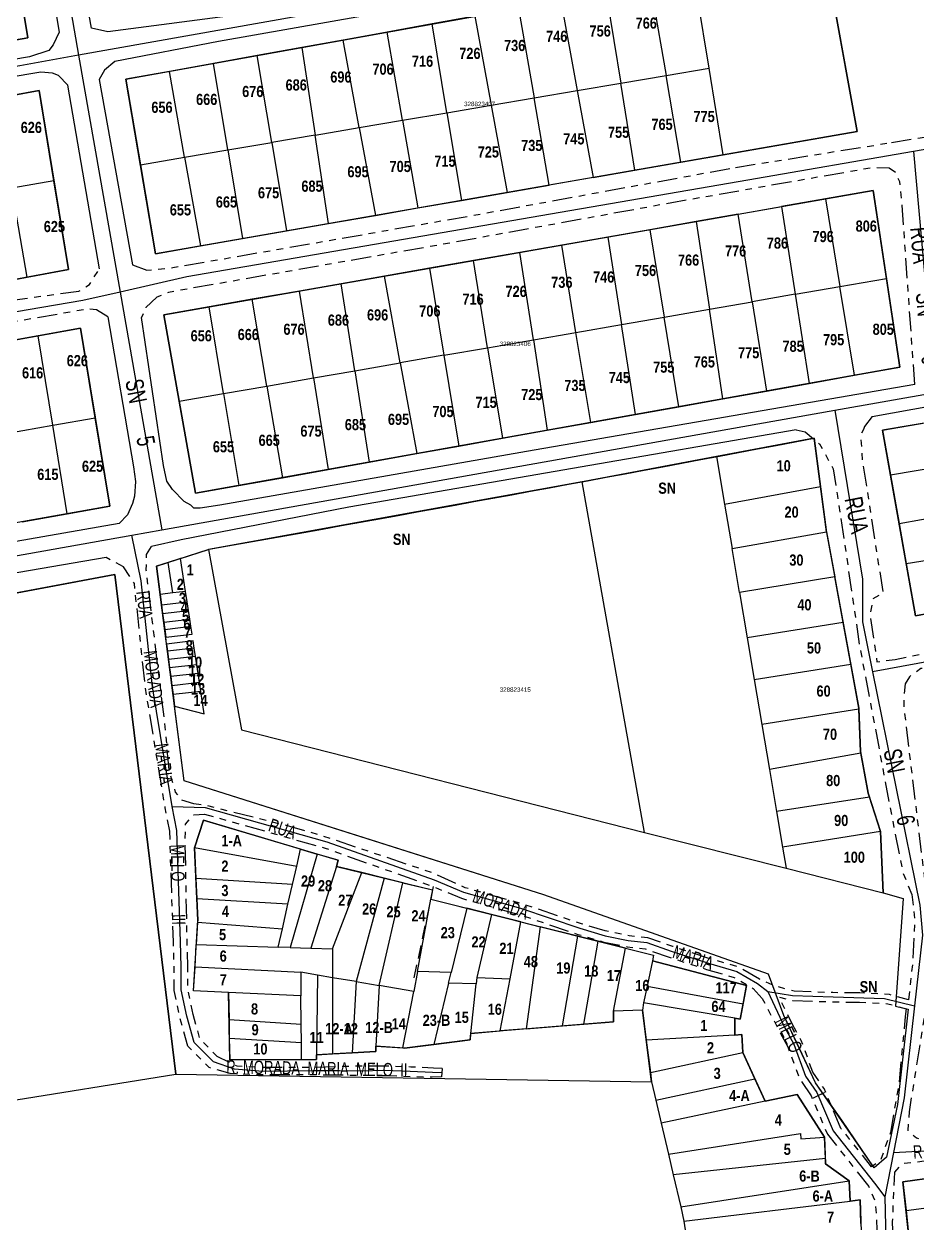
# Model space of a CAD drawing. Extents: x 205316 to 208372, y 4848714 to 4853250.
# Drawn here: x 206310.3 to 206511.1, y 4851599.2 to 4851868.8 of the extents above; entities that cross this region are included whole.
import ezdxf
from ezdxf.enums import TextEntityAlignment as Align

# ---------------------------------------------------------------- set-up
doc = ezdxf.new("R2010")
doc.units = 0
doc.header["$LTSCALE"] = 1.5
doc.header["$MEASUREMENT"] = 0
doc.linetypes.add('TRACO_15', pattern=[3, 2, -1])
doc.linetypes.add('TRACO_25', pattern=[8, 3, -1, 1, -1, 1, -1])
for name, color, linetype in [('CD-MALHA-LOTES', 40, 'CONTINUOUS'), ('CD_TXT_QUADRA', 7, 'CONTINUOUS'), ('RU-QUADRAS', 6, 'CONTINUOUS'), ('SV-CAMINHO-TRILHA', 20, 'CONTINUOUS'), ('SV-EIXO-RUA-N-PAV', 6, 'CONTINUOUS'), ('SV-EIXO-RUA-PAV', 20, 'CONTINUOUS'), ('SV-RUA-NAO-PAV-S-GUIA-C-GUIA', 7, 'CONTINUOUS'), ('SV-RUA-PAVIM-S-GUIA-C-GUIA', 7, 'CONTINUOUS'), ('SV-TXT-RUA-N-PAV-S-GUIA-C-GUIA', 7, 'CONTINUOUS'), ('SV-TXT-RUA-PAV-S-GUIA-C-GUIA', 7, 'CONTINUOUS'), ('Th_NmrPort', 7, 'CONTINUOUS')]:
    doc.layers.add(name, color=color, linetype=linetype)
doc.styles.add('ARIAL', font='arial.ttf')
doc.styles.add('ROMANS', font='arial.ttf', dxfattribs={"height": 0.2})
doc.styles.get("Standard").update_dxf_attribs({"font": 'swisscbo.ttf'})

msp = doc.modelspace()

# ---------------------------------------------------------------- linework, layer by layer
at = {"layer": 'CD-MALHA-LOTES', "linetype": 'Continuous'}
for p, q in [((206311.23, 4851865.66), (206307.8, 4851886.3)), ((206497.68, 4851844.59), (206490.37, 4851884.64)), ((206464.39, 4851858.8), (206461.05, 4851879.36)), ((206441.22, 4851875.79), (206444.53, 4851855.43)), ((206451.2, 4851877.59), (206454.7, 4851857.16)), ((206431.04, 4851873.95), (206434.73, 4851853.77)), ((206411.73, 4851870.48), (206402.13, 4851868.75)), ((206411.73, 4851870.48), (206415.39, 4851850.48)), ((206421.49, 4851872.23), (206425.01, 4851852.12)), ((206402.13, 4851868.75), (206392.02, 4851866.93)), ((206405.43, 4851848.79), (206402.13, 4851868.75)), ((206301.25, 4851863.92), (206311.23, 4851865.66)), ((206382.08, 4851865.14), (206372.82, 4851863.47)), ((206392.02, 4851866.93), (206382.08, 4851865.14)), ((206385.73, 4851845.45), (206382.08, 4851865.14)), ((206395.47, 4851847.1), (206392.02, 4851866.93)), ((206362.78, 4851861.66), (206352.97, 4851859.89)), ((206372.82, 4851863.47), (206362.78, 4851861.66)), ((206366.04, 4851842.1), (206362.78, 4851861.66)), ((206372.82, 4851863.47), (206375.79, 4851843.76)), ((206352.97, 4851859.89), (206343.02, 4851858.1)), ((206356.16, 4851840.43), (206352.97, 4851859.89)), ((206343.02, 4851858.1), (206333.24, 4851856.34)), ((206333.24, 4851856.34), (206336.5, 4851837.09)), ((206346.45, 4851838.78), (206343.02, 4851858.1)), ((206444.53, 4851855.43), (206454.7, 4851857.16)), ((206454.7, 4851857.16), (206464.39, 4851858.8)), ((206458.04, 4851837.69), (206454.7, 4851857.16)), ((206467.54, 4851839.34), (206464.39, 4851858.8)), ((206313.73, 4851853.77), (206304.06, 4851852)), ((206317.04, 4851833.5), (206313.73, 4851853.77)), ((206425.01, 4851852.12), (206434.73, 4851853.77)), ((206434.73, 4851853.77), (206444.53, 4851855.43)), ((206434.73, 4851853.77), (206438.3, 4851834.25)), ((206447.71, 4851835.89), (206444.53, 4851855.43)), ((206415.39, 4851850.48), (206425.01, 4851852.12)), ((206428.44, 4851832.53), (206425.01, 4851852.12)), ((206395.47, 4851847.1), (206405.43, 4851848.79)), ((206405.43, 4851848.79), (206415.39, 4851850.48)), ((206405.43, 4851848.79), (206408.68, 4851829.09)), ((206415.39, 4851850.48), (206418.99, 4851830.89)), ((206385.73, 4851845.45), (206395.47, 4851847.1)), ((206395.47, 4851847.1), (206398.91, 4851827.39)), ((206375.79, 4851843.76), (206366.04, 4851842.1)), ((206375.79, 4851843.76), (206385.73, 4851845.45)), ((206378.78, 4851823.88), (206375.79, 4851843.76)), ((206385.73, 4851845.45), (206389.39, 4851825.73)), ((206467.54, 4851839.34), (206497.68, 4851844.59)), ((206346.45, 4851838.78), (206356.16, 4851840.43)), ((206356.16, 4851840.43), (206366.04, 4851842.1)), ((206356.16, 4851840.43), (206359.43, 4851820.51)), ((206366.04, 4851842.1), (206369.35, 4851822.24)), ((206336.5, 4851837.09), (206346.45, 4851838.78)), ((206346.45, 4851838.78), (206349.99, 4851818.87)), ((206447.71, 4851835.89), (206458.04, 4851837.69)), ((206458.04, 4851837.69), (206467.54, 4851839.34)), ((206336.5, 4851837.09), (206339.88, 4851817.11)), ((206438.3, 4851834.25), (206447.71, 4851835.89)), ((206317.04, 4851833.5), (206307.57, 4851831.81)), ((206320.31, 4851813.53), (206317.04, 4851833.5)), ((206418.99, 4851830.89), (206428.44, 4851832.53)), ((206438.3, 4851834.25), (206428.44, 4851832.53)), ((206311.05, 4851811.81), (206307.57, 4851831.81)), ((206408.68, 4851829.09), (206418.99, 4851830.89)), ((206490.52, 4851829.41), (206480.68, 4851827.69)), ((206501.29, 4851831.3), (206490.52, 4851829.41)), ((206490.52, 4851829.41), (206493.77, 4851809.73)), ((206504.26, 4851811.55), (206501.29, 4851831.3)), ((206389.39, 4851825.73), (206398.91, 4851827.39)), ((206398.91, 4851827.39), (206408.68, 4851829.09)), ((206470.88, 4851825.98), (206480.68, 4851827.69)), ((206480.68, 4851827.69), (206483.76, 4851807.99)), ((206378.78, 4851823.88), (206389.39, 4851825.73)), ((206461.5, 4851824.33), (206451.02, 4851822.5)), ((206470.88, 4851825.98), (206461.5, 4851824.33)), ((206461.5, 4851824.33), (206464.46, 4851804.64)), ((206474.05, 4851806.31), (206470.88, 4851825.98)), ((206359.43, 4851820.51), (206369.35, 4851822.24)), ((206369.35, 4851822.24), (206378.78, 4851823.88)), ((206451.02, 4851822.5), (206441.61, 4851820.85)), ((206451.02, 4851822.5), (206454.25, 4851802.87)), ((206339.88, 4851817.11), (206349.99, 4851818.87)), ((206349.99, 4851818.87), (206359.43, 4851820.51)), ((206431.23, 4851819.03), (206421.85, 4851817.39)), ((206441.61, 4851820.85), (206431.23, 4851819.03)), ((206434.45, 4851799.43), (206431.23, 4851819.03)), ((206441.61, 4851820.85), (206444.67, 4851801.2)), ((206421.85, 4851817.39), (206411.37, 4851815.56)), ((206424.86, 4851797.76), (206421.85, 4851817.39)), ((206311.05, 4851811.81), (206320.31, 4851813.53)), ((206401.52, 4851813.83), (206391.36, 4851812.05)), ((206411.37, 4851815.56), (206401.52, 4851813.83)), ((206401.52, 4851813.83), (206404.74, 4851794.27)), ((206414.57, 4851795.98), (206411.37, 4851815.56)), ((206301.25, 4851809.98), (206311.05, 4851811.81)), ((206391.36, 4851812.05), (206381.64, 4851810.35)), ((206394.94, 4851792.57), (206391.36, 4851812.05)), ((206493.77, 4851809.73), (206504.26, 4851811.55)), ((206507.26, 4851791.61), (206504.26, 4851811.55)), ((206372.29, 4851808.71), (206361.67, 4851806.86)), ((206381.64, 4851810.35), (206372.29, 4851808.71)), ((206375.41, 4851789.17), (206372.29, 4851808.71)), ((206384.72, 4851790.79), (206381.64, 4851810.35)), ((206483.76, 4851807.99), (206474.05, 4851806.31)), ((206483.76, 4851807.99), (206493.77, 4851809.73)), ((206483.76, 4851807.99), (206486.89, 4851787.96)), ((206497.07, 4851789.79), (206493.77, 4851809.73)), ((206351.95, 4851805.15), (206341.76, 4851803.37)), ((206361.67, 4851806.86), (206351.95, 4851805.15)), ((206355.2, 4851785.66), (206351.95, 4851805.15)), ((206364.97, 4851787.36), (206361.67, 4851806.86)), ((206464.46, 4851804.64), (206474.05, 4851806.31)), ((206474.05, 4851806.31), (206477.29, 4851786.24)), ((206341.76, 4851803.37), (206345.22, 4851783.93)), ((206444.67, 4851801.2), (206454.25, 4851802.87)), ((206454.25, 4851802.87), (206464.46, 4851804.64)), ((206457.56, 4851782.71), (206454.25, 4851802.87)), ((206467.49, 4851784.49), (206464.46, 4851804.64)), ((206323.02, 4851800.36), (206313.51, 4851798.65)), ((206326.33, 4851780.23), (206323.02, 4851800.36)), ((206434.45, 4851799.43), (206444.67, 4851801.2)), ((206447.83, 4851780.97), (206444.67, 4851801.2)), ((206313.51, 4851798.65), (206303.47, 4851796.85)), ((206316.79, 4851778.54), (206313.51, 4851798.65)), ((206414.57, 4851795.98), (206424.86, 4851797.76)), ((206424.86, 4851797.76), (206434.45, 4851799.43)), ((206424.86, 4851797.76), (206427.98, 4851777.41)), ((206437.79, 4851779.17), (206434.45, 4851799.43)), ((206404.74, 4851794.27), (206394.94, 4851792.57)), ((206404.74, 4851794.27), (206414.57, 4851795.98)), ((206404.74, 4851794.27), (206408.1, 4851773.85)), ((206414.57, 4851795.98), (206417.91, 4851775.61)), ((206384.72, 4851790.79), (206394.94, 4851792.57)), ((206394.94, 4851792.57), (206398.69, 4851772.17)), ((206497.07, 4851789.79), (206507.26, 4851791.61)), ((206364.97, 4851787.36), (206375.41, 4851789.17)), ((206375.41, 4851789.17), (206384.72, 4851790.79)), ((206375.41, 4851789.17), (206378.69, 4851768.59)), ((206384.72, 4851790.79), (206387.96, 4851770.25)), ((206486.89, 4851787.96), (206497.07, 4851789.79)), ((206355.2, 4851785.66), (206364.97, 4851787.36)), ((206364.97, 4851787.36), (206368.46, 4851766.75)), ((206467.49, 4851784.49), (206477.29, 4851786.24)), ((206477.29, 4851786.24), (206486.89, 4851787.96)), ((206345.22, 4851783.93), (206355.2, 4851785.66)), ((206345.22, 4851783.93), (206348.9, 4851763.25)), ((206355.2, 4851785.66), (206358.65, 4851765)), ((206457.56, 4851782.71), (206467.49, 4851784.49)), ((206437.79, 4851779.17), (206447.83, 4851780.97)), ((206447.83, 4851780.97), (206457.56, 4851782.71)), ((206529.68, 4851781.96), (206503.38, 4851777.41)), ((206306.73, 4851776.75), (206316.79, 4851778.54)), ((206316.79, 4851778.54), (206326.33, 4851780.23)), ((206320.04, 4851758.65), (206316.79, 4851778.54)), ((206329.6, 4851760.35), (206326.33, 4851780.23)), ((206427.98, 4851777.41), (206437.79, 4851779.17)), ((206408.1, 4851773.85), (206417.91, 4851775.61)), ((206417.91, 4851775.61), (206427.98, 4851777.41)), ((206487.99, 4851775.64), (206466.04, 4851771.52)), ((206489.43, 4851764.79), (206487.99, 4851775.64)), ((206503.38, 4851777.41), (206505.15, 4851767.39)), ((206398.69, 4851772.17), (206408.1, 4851773.85)), ((206378.69, 4851768.59), (206387.96, 4851770.25)), ((206387.96, 4851770.25), (206398.69, 4851772.17)), ((206466.04, 4851771.52), (206436.28, 4851765.93)), ((206466.04, 4851771.52), (206467.86, 4851760.77)), ((206505.15, 4851767.39), (206531.44, 4851771.79)), ((206368.46, 4851766.75), (206378.69, 4851768.59)), ((206505.15, 4851767.39), (206507.09, 4851756.46)), ((206348.9, 4851763.25), (206358.65, 4851765)), ((206435.83, 4851765.85), (206351.83, 4851750.64)), ((206358.65, 4851765), (206368.46, 4851766.75)), ((206436.28, 4851765.93), (206435.83, 4851765.85)), ((206449.84, 4851687.03), (206435.83, 4851765.85)), ((206467.86, 4851760.77), (206489.43, 4851764.79)), ((206490.78, 4851754.57), (206489.43, 4851764.79)), ((206320.04, 4851758.65), (206329.6, 4851760.35)), ((206467.86, 4851760.77), (206469.54, 4851750.85)), ((206507.09, 4851756.46), (206533.3, 4851761.1)), ((206309.96, 4851756.86), (206320.04, 4851758.65)), ((206469.54, 4851750.85), (206490.78, 4851754.57)), ((206490.78, 4851754.57), (206492.63, 4851744.46)), ((206507.09, 4851756.46), (206508.69, 4851747.44)), ((206508.69, 4851747.44), (206534.95, 4851751.64)), ((206345.54, 4851748.6), (206342.74, 4851747.69)), ((206345.54, 4851748.6), (206351.83, 4851750.64)), ((206346.67, 4851741.18), (206345.54, 4851748.6)), ((206351.83, 4851750.64), (206359.22, 4851710.05)), ((206471.22, 4851740.93), (206469.54, 4851750.85)), ((206342.74, 4851747.69), (206340.14, 4851746.85)), ((206340.14, 4851746.85), (206340.96, 4851740.5)), ((206343.78, 4851740.84), (206342.74, 4851747.69)), ((206508.69, 4851747.44), (206510.76, 4851735.73)), ((206330.74, 4851745), (206298.79, 4851738.99)), ((206344.47, 4851632.64), (206330.74, 4851745)), ((206492.63, 4851744.46), (206471.22, 4851740.93)), ((206494.51, 4851734.24), (206492.63, 4851744.46)), ((206343.78, 4851740.84), (206340.96, 4851740.5)), ((206340.96, 4851740.5), (206341.26, 4851738.17)), ((206346.67, 4851741.18), (206343.78, 4851740.84)), ((206347.03, 4851738.83), (206346.67, 4851741.18)), ((206471.22, 4851740.93), (206472.94, 4851730.74)), ((206510.76, 4851735.73), (206536.88, 4851740.49)), ((206341.26, 4851738.17), (206347.03, 4851738.83)), ((206341.26, 4851738.17), (206341.51, 4851736.25)), ((206347.32, 4851736.93), (206347.03, 4851738.83)), ((206341.51, 4851736.25), (206347.32, 4851736.93)), ((206341.51, 4851736.25), (206341.76, 4851734.25)), ((206341.76, 4851734.25), (206347.62, 4851734.97)), ((206347.62, 4851734.97), (206347.32, 4851736.93)), ((206347.87, 4851733.35), (206347.62, 4851734.97)), ((206341.76, 4851734.25), (206341.97, 4851732.65)), ((206341.97, 4851732.65), (206347.87, 4851733.35)), ((206341.97, 4851732.65), (206342.2, 4851730.87)), ((206348.13, 4851731.6), (206347.87, 4851733.35)), ((206494.51, 4851734.24), (206472.94, 4851730.74)), ((206496.24, 4851724.84), (206494.51, 4851734.24)), ((206342.2, 4851730.87), (206348.13, 4851731.6)), ((206342.39, 4851729.36), (206342.2, 4851730.87)), ((206348.37, 4851730.05), (206342.39, 4851729.36)), ((206348.61, 4851728.46), (206348.37, 4851730.05)), ((206472.94, 4851730.74), (206474.53, 4851721.38)), ((206342.39, 4851729.36), (206342.6, 4851727.74)), ((206348.61, 4851728.46), (206342.6, 4851727.74)), ((206342.6, 4851727.74), (206342.84, 4851725.87)), ((206348.9, 4851726.53), (206348.61, 4851728.46)), ((206348.9, 4851726.53), (206342.84, 4851725.87)), ((206342.84, 4851725.87), (206343.08, 4851724.02)), ((206349.18, 4851724.69), (206343.08, 4851724.02)), ((206349.18, 4851724.69), (206348.9, 4851726.53)), ((206349.48, 4851722.75), (206349.18, 4851724.69)), ((206474.53, 4851721.38), (206496.24, 4851724.84)), ((206498.06, 4851714.93), (206496.24, 4851724.84)), ((206343.08, 4851724.02), (206343.34, 4851722.03)), ((206349.48, 4851722.75), (206343.34, 4851722.03)), ((206343.34, 4851722.03), (206343.59, 4851720.06)), ((206349.78, 4851720.81), (206349.48, 4851722.75)), ((206343.59, 4851720.06), (206349.78, 4851720.81)), ((206343.59, 4851720.06), (206343.86, 4851718.03)), ((206350.1, 4851718.68), (206349.78, 4851720.81)), ((206474.53, 4851721.38), (206476.24, 4851711.26)), ((206350.1, 4851718.68), (206343.86, 4851718.03)), ((206343.86, 4851718.03), (206344.19, 4851715.41)), ((206350.87, 4851713.66), (206350.1, 4851718.68)), ((206346.36, 4851698.59), (206344.19, 4851715.41)), ((206344.19, 4851715.41), (206350.87, 4851713.66)), ((206498.07, 4851714.71), (206476.24, 4851711.26)), ((206498.07, 4851714.71), (206498.06, 4851714.93)), ((206498.4, 4851705.24), (206498.07, 4851714.71)), ((206476.24, 4851711.26), (206477.95, 4851701.12)), ((206359.22, 4851710.05), (206449.84, 4851687.03)), ((206498.47, 4851704.85), (206477.95, 4851701.12)), ((206498.47, 4851704.85), (206498.4, 4851705.24)), ((206500.14, 4851695.87), (206498.47, 4851704.85)), ((206477.95, 4851701.12), (206479.55, 4851691.69)), ((206386.8, 4851685.8), (206346.36, 4851698.59)), ((206500.44, 4851694.93), (206479.55, 4851691.69)), ((206500.44, 4851694.93), (206500.14, 4851695.87)), ((206502.92, 4851687.2), (206500.44, 4851694.93)), ((206350.66, 4851689.76), (206348.67, 4851683.53)), ((206372.52, 4851683.27), (206350.66, 4851689.76)), ((206479.55, 4851691.69), (206480.9, 4851683.72)), ((206449.84, 4851687.03), (206481.71, 4851678.94)), ((206502.92, 4851687.2), (206480.9, 4851683.72)), ((206503.52, 4851673.4), (206502.92, 4851687.2)), ((206427.25, 4851673), (206386.8, 4851685.8)), ((206348.7, 4851683.62), (206348.67, 4851683.53)), ((206348.67, 4851683.53), (206348.98, 4851676.67)), ((206348.7, 4851683.62), (206371.65, 4851679.46)), ((206376.24, 4851682.16), (206370.16, 4851661.17)), ((206371.65, 4851679.46), (206372.52, 4851683.27)), ((206372.52, 4851683.27), (206376.24, 4851682.16)), ((206380.99, 4851680.75), (206376.24, 4851682.16)), ((206480.9, 4851683.72), (206481.71, 4851678.94)), ((206370.7, 4851675.27), (206371.65, 4851679.46)), ((206380.6, 4851679.38), (206374.86, 4851661.01)), ((206380.6, 4851679.38), (206380.99, 4851680.75)), ((206386.32, 4851677.97), (206380.6, 4851679.38)), ((206481.71, 4851678.94), (206503.52, 4851673.4)), ((206370.7, 4851675.27), (206348.98, 4851676.67)), ((206348.98, 4851676.67), (206349.19, 4851672.08)), ((206379.73, 4851660.86), (206386.32, 4851677.97)), ((206391.32, 4851676.74), (206385, 4851653.47)), ((206391.32, 4851676.74), (206386.32, 4851677.97)), ((206390.17, 4851652.6), (206395.5, 4851675.71)), ((206395.5, 4851675.71), (206391.32, 4851676.74)), ((206395.5, 4851675.71), (206402.21, 4851674.1)), ((206369.69, 4851670.85), (206370.7, 4851675.27)), ((206402.21, 4851674.1), (206401.8, 4851672)), ((206452.48, 4851664.09), (206427.25, 4851673)), ((206503.52, 4851673.4), (206508, 4851672.16)), ((206369.69, 4851670.85), (206349.19, 4851672.08)), ((206349.19, 4851672.08), (206349.4, 4851667.3)), ((206368.43, 4851665.32), (206369.69, 4851670.85)), ((206398.82, 4851655.75), (206401.8, 4851672)), ((206401.8, 4851672), (206409.91, 4851669.96)), ((206508, 4851672.16), (206506.31, 4851647.98)), ((206409.91, 4851669.96), (206406.39, 4851655.54)), ((206415.45, 4851668.57), (206409.91, 4851669.96)), ((206415.45, 4851668.57), (206412.19, 4851654.4)), ((206422.03, 4851666.92), (206415.45, 4851668.57)), ((206349.37, 4851666.81), (206349.08, 4851661.81)), ((206349.4, 4851667.3), (206349.37, 4851666.81)), ((206349.37, 4851666.81), (206368.43, 4851665.32)), ((206367.51, 4851661.24), (206368.43, 4851665.32)), ((206419.62, 4851654.07), (206422.03, 4851666.92)), ((206422.03, 4851666.92), (206426.41, 4851665.82)), ((206426.41, 4851665.82), (206423.24, 4851642.86)), ((206434.86, 4851663.7), (206426.41, 4851665.82)), ((206431.39, 4851643.52), (206434.86, 4851663.7)), ((206439.46, 4851662.54), (206434.86, 4851663.7)), ((206436.19, 4851643.91), (206439.46, 4851662.54)), ((206445.59, 4851661), (206439.46, 4851662.54)), ((206477.72, 4851655.18), (206452.48, 4851664.09)), ((206348.81, 4851656.8), (206349.08, 4851661.81)), ((206349.08, 4851661.81), (206367.51, 4851661.24)), ((206370.16, 4851661.17), (206367.51, 4851661.24)), ((206370.16, 4851661.17), (206374.86, 4851661.01)), ((206374.86, 4851661.01), (206379.73, 4851660.86)), ((206379.73, 4851660.86), (206379.73, 4851654.36)), ((206442.88, 4851646.8), (206445.59, 4851661)), ((206445.59, 4851661), (206451.9, 4851659.42)), ((206348.47, 4851651.41), (206348.81, 4851656.8)), ((206348.81, 4851656.8), (206372.56, 4851655.56)), ((206451.64, 4851658.18), (206450.42, 4851652.47)), ((206451.9, 4851659.42), (206451.64, 4851658.18)), ((206472.81, 4851652.61), (206451.64, 4851658.18)), ((206372.56, 4851655.56), (206372.61, 4851650.27)), ((206376.33, 4851654.93), (206372.56, 4851655.56)), ((206376.33, 4851654.93), (206376.08, 4851636.99)), ((206379.73, 4851654.36), (206376.33, 4851654.93)), ((206385, 4851653.47), (206379.73, 4851654.36)), ((206379.73, 4851654.36), (206379.73, 4851637.21)), ((206398.82, 4851655.75), (206398, 4851651.26)), ((206406.39, 4851655.54), (206398.82, 4851655.75)), ((206405.81, 4851653.14), (206406.39, 4851655.54)), ((206412.19, 4851654.4), (206412.03, 4851652.98)), ((206412.19, 4851654.4), (206419.62, 4851654.07)), ((206481.19, 4851645.85), (206477.72, 4851655.18)), ((206356.32, 4851651.04), (206348.47, 4851651.41)), ((206385, 4851653.47), (206384.14, 4851637.47)), ((206385, 4851653.47), (206390.17, 4851652.6)), ((206390.17, 4851652.6), (206389.47, 4851638.96)), ((206398, 4851651.26), (206390.17, 4851652.6)), ((206405.81, 4851653.14), (206402.45, 4851639.35)), ((206412.03, 4851652.98), (206405.81, 4851653.14)), ((206410.78, 4851641.84), (206412.03, 4851652.98)), ((206417.43, 4851642.39), (206419.62, 4851654.07)), ((206450.42, 4851652.47), (206449.61, 4851648.67)), ((206450.42, 4851652.47), (206472.03, 4851648.45)), ((206472.03, 4851648.45), (206472.81, 4851652.61)), ((206372.61, 4851650.27), (206356.32, 4851651.04)), ((206356.32, 4851651.04), (206356.43, 4851644.98)), ((206372.67, 4851643.87), (206372.61, 4851650.27)), ((206395.48, 4851638.55), (206398, 4851651.26)), ((206449.38, 4851647.07), (206442.88, 4851646.8)), ((206442.88, 4851644.46), (206442.88, 4851646.8)), ((206449.61, 4851648.67), (206449.38, 4851647.07)), ((206449.38, 4851647.07), (206450.25, 4851640.29)), ((206470.19, 4851645.23), (206449.61, 4851648.67)), ((206471.38, 4851645.03), (206472.03, 4851648.45)), ((206506.31, 4851647.98), (206509.15, 4851647.28)), ((206509.15, 4851647.28), (206506.73, 4851625.83)), ((206356.43, 4851644.98), (206372.67, 4851643.87)), ((206356.43, 4851644.98), (206356.5, 4851640.76)), ((206372.7, 4851639.8), (206372.67, 4851643.87)), ((206423.24, 4851642.86), (206431.39, 4851643.52)), ((206431.39, 4851643.52), (206436.19, 4851643.91)), ((206436.19, 4851643.91), (206442.88, 4851644.46)), ((206470.14, 4851641.45), (206470.19, 4851645.23)), ((206470.19, 4851645.23), (206471.38, 4851645.03)), ((206484.76, 4851638.27), (206481.19, 4851645.85)), ((206356.5, 4851640.76), (206372.7, 4851639.8)), ((206356.5, 4851640.76), (206356.59, 4851635.91)), ((206410.65, 4851640.4), (206410.78, 4851641.84)), ((206410.78, 4851641.84), (206417.43, 4851642.39)), ((206423.24, 4851642.86), (206417.43, 4851642.39)), ((206470.14, 4851641.45), (206450.25, 4851640.29)), ((206471.76, 4851641.59), (206470.14, 4851641.45)), ((206471.94, 4851637.54), (206471.76, 4851641.59)), ((206372.74, 4851635.98), (206372.7, 4851639.8)), ((206389.45, 4851637.79), (206389.47, 4851638.96)), ((206389.47, 4851638.96), (206395.48, 4851638.55)), ((206395.48, 4851638.55), (206395.92, 4851638.52)), ((206395.92, 4851638.52), (206402.45, 4851639.35)), ((206402.45, 4851639.35), (206410.65, 4851640.4)), ((206450.25, 4851640.29), (206451.18, 4851633.01)), ((206488.34, 4851630.69), (206484.76, 4851638.27)), ((206356.59, 4851635.91), (206372.74, 4851635.98)), ((206372.74, 4851635.98), (206376.07, 4851636)), ((206376.07, 4851636), (206376.08, 4851636.99)), ((206376.08, 4851636.99), (206379.73, 4851637.21)), ((206379.73, 4851637.21), (206384.14, 4851637.47)), ((206384.14, 4851637.47), (206389.45, 4851637.79)), ((206451.18, 4851633.01), (206471.94, 4851637.54)), ((206474.64, 4851631.65), (206471.94, 4851637.54)), ((206190.06, 4851608.09), (206344.47, 4851632.64)), ((206344.47, 4851632.64), (206451.45, 4851630.94)), ((206451.18, 4851633.01), (206451.45, 4851630.94)), ((206451.45, 4851630.94), (206452.42, 4851626.79)), ((206452.42, 4851626.79), (206474.64, 4851631.65)), ((206476.96, 4851626.61), (206474.64, 4851631.65)), ((206494.23, 4851622.29), (206488.34, 4851630.69)), ((206484.19, 4851628.12), (206476.96, 4851626.61)), ((206490.31, 4851618.51), (206484.19, 4851628.12)), ((206452.42, 4851626.79), (206453.62, 4851621.63)), ((206476.96, 4851626.61), (206453.62, 4851621.63)), ((206506.73, 4851625.83), (206504.3, 4851614.04)), ((206501.53, 4851611.61), (206494.23, 4851622.29)), ((206453.62, 4851621.63), (206455.24, 4851614.67)), ((206455.24, 4851614.67), (206484.92, 4851619.33)), ((206484.92, 4851619.33), (206485.02, 4851618.15)), ((206485.02, 4851618.15), (206490.31, 4851618.51)), ((206490.52, 4851613.68), (206490.31, 4851618.51)), ((206455.24, 4851614.67), (206456.32, 4851610.05)), ((206490.52, 4851613.68), (206456.32, 4851610.05)), ((206490.58, 4851612.48), (206490.52, 4851613.68)), ((206504.3, 4851614.04), (206501.53, 4851611.61)), ((206495.91, 4851608.72), (206490.58, 4851612.48)), ((206531.2, 4851611.69), (206507.95, 4851608.45)), ((206456.32, 4851610.05), (206457.99, 4851602.85)), ((206457.99, 4851602.85), (206495.91, 4851608.72)), ((206496.09, 4851604.13), (206495.91, 4851608.72)), ((206507.95, 4851608.45), (206508.66, 4851602.02)), ((206458.7, 4851599.65), (206496.09, 4851604.13)), ((206498.33, 4851604.4), (206496.09, 4851604.13)), ((206498.5, 4851599.13), (206498.33, 4851604.4)), ((206508.66, 4851602.02), (206531.52, 4851605.01)), ((206457.99, 4851602.85), (206458.7, 4851599.65)), ((206508.66, 4851602.02), (206510.19, 4851588.05)), ((206458.7, 4851599.65), (206459.37, 4851595.29))]:
    msp.add_line(p, q, dxfattribs=at)
at = {"layer": 'RU-QUADRAS', "linetype": 'Continuous'}
for points in [[(206146.76, 4851878.35, -0.003422), (206304.54, 4851905.93), (206311.23, 4851865.66), (206202.96, 4851846.83), (206153.95, 4851837.94)], [(206340.14, 4851746.85), (206351.94, 4851750.67, 0.003309), (206487.99, 4851775.64), (206490.8, 4851754.42), (206498.06, 4851714.93), (206498.4, 4851705.24), (206500.14, 4851695.87), (206502.92, 4851687.2), (206503.52, 4851673.4), (206508, 4851672.16), (206506.31, 4851647.98), (206509.15, 4851647.28), (206506.73, 4851625.83), (206504.3, 4851614.04), (206501.53, 4851611.61), (206488.34, 4851630.69), (206481.19, 4851645.85), (206477.72, 4851655.18), (206427.25, 4851673), (206346.36, 4851698.59)]]:
    msp.add_lwpolyline(points, format="xyb", close=True, dxfattribs=at)
for points in [[(206333.24, 4851856.34), (206490.37, 4851884.64), (206497.68, 4851844.59), (206339.88, 4851817.11)], [(206166.46, 4851826.77), (206313.73, 4851853.77), (206320.31, 4851813.53), (206166.71, 4851784.96)], [(206341.76, 4851803.37), (206501.29, 4851831.3), (206507.26, 4851791.61), (206348.9, 4851763.25)], [(206503.38, 4851777.41), (206696.71, 4851810.86), (206703.25, 4851770.8), (206510.76, 4851735.73)], [(206165.13, 4851771.99), (206323.02, 4851800.36), (206329.6, 4851760.35), (206171.69, 4851732.32)]]:
    msp.add_lwpolyline(points, close=True, dxfattribs=at)
for points in [[(206298.78, 4851738.99), (206330.74, 4851745), (206344.47, 4851632.64), (206451.45, 4851630.94), (206449.38, 4851647.07), (206442.88, 4851646.8), (206442.88, 4851644.46), (206410.74, 4851641.84), (206410.65, 4851640.4), (206395.92, 4851638.52), (206389.43, 4851638.97), (206389.45, 4851637.79), (206376.07, 4851636.99), (206376.07, 4851636), (206356.59, 4851635.91), (206356.32, 4851651.05), (206348.47, 4851651.41), (206349.4, 4851667.3), (206348.67, 4851683.53), (206350.66, 4851689.76), (206380.99, 4851680.75), (206380.6, 4851679.38), (206402.21, 4851674.1), (206401.8, 4851672), (206451.9, 4851659.42), (206451.65, 4851658.18), (206472.81, 4851652.61), (206471.38, 4851645.03), (206470.19, 4851645.26), (206470.14, 4851641.41), (206471.76, 4851641.59), (206471.95, 4851637.5), (206476.96, 4851626.61), (206484.19, 4851628.12), (206490.3, 4851618.49), (206490.58, 4851612.48), (206495.91, 4851608.72), (206496.09, 4851604.1), (206498.33, 4851604.4), (206500.02, 4851551.16)], [(206510.2, 4851587.96), (206507.95, 4851608.45), (206531.2, 4851611.69), (206532.2, 4851590.96)]]:
    msp.add_lwpolyline(points, dxfattribs=at)
at = {"layer": 'SV-CAMINHO-TRILHA', "linetype": 'TRACO_15', "flags": 128}
msp.add_lwpolyline([(206402.37, 4851674.83), (206397.73, 4851653.02)], dxfattribs=at)
at = {"layer": 'SV-EIXO-RUA-N-PAV', "flags": 128}
for points in [[(206955.71, 4851918.38), (206897.08, 4851908.32), (206887.66, 4851906.62), (206878.84, 4851905.02), (206868.91, 4851903.22), (206719.42, 4851876.13), (206695.8, 4851872.01), (206510.33, 4851840.06), (206473.11, 4851833.64), (206346.98, 4851811.89), (206331.94, 4851808.45), (206323.57, 4851806.62), (206172.98, 4851780.86), (206163.33, 4851780.28)], [(206510.33, 4851840.06), (206515.23, 4851785.91)], [(206955.57, 4851806.05), (206898.12, 4851796.05), (206715.41, 4851764.26), (206706.54, 4851762.72), (206696.59, 4851763.59), (206684.59, 4851761.25), (206621.22, 4851749.25), (206549.22, 4851731.98), (206501.15, 4851723.14)], [(206492.66, 4851781.94), (206498.88, 4851743.98), (206498.88, 4851734.33), (206501.15, 4851723.14), (206511.76, 4851670.67), (206512.35, 4851663.94), (206510.57, 4851648.05), (206508.25, 4851627.35), (206505.82, 4851615.04), (206503.86, 4851605.11), (206508.25, 4851415.7)], [(206404.22, 4851632.94), (206402.16, 4851633.01), (206397.19, 4851633.27), (206391.31, 4851633.46), (206386.15, 4851633.33), (206381.25, 4851633.39), (206375.37, 4851633.39), (206369.56, 4851633.33), (206364.01, 4851633.27), (206357.69, 4851633.78), (206352.91, 4851635.46), (206348.63, 4851639.76), (206346.97, 4851645.73), (206345.7, 4851651.66), (206345.7, 4851656.79), (206345.55, 4851662.45), (206344.98, 4851678.34), (206344.71, 4851687.44), (206343.66, 4851692.81), (206339.22, 4851719.71), (206336.7, 4851743.55), (206334.57, 4851753.84)], [(206343.66, 4851692.81), (206351.08, 4851692.61), (206378.46, 4851684.9), (206402.55, 4851676.34), (206409.18, 4851673.58), (206422, 4851670), (206435.31, 4851665.49), (206441.04, 4851663.79), (206446.21, 4851662.73), (206450.36, 4851662.25), (206455.86, 4851660.35), (206464.23, 4851657.62), (206470.58, 4851655.76), (206475.24, 4851653.08), (206477.61, 4851651.26), (206481.37, 4851643.24), (206483.41, 4851639.44), (206486.06, 4851632.23), (206488.61, 4851628.52), (206492.25, 4851619.93), (206501.54, 4851608.15), (206503.86, 4851605.11)], [(206477.61, 4851651.26), (206483.11, 4851650.35), (206492.28, 4851650.07), (206503.84, 4851649.64), (206510.57, 4851648.05)], [(206505.82, 4851615.04), (206526.5, 4851616.16), (206531.96, 4851615.6), (206533.8, 4851612.31), (206534.73, 4851597.95), (206534.3, 4851581.25), (206535.19, 4851569.63), (206536.72, 4851554.17), (206537.37, 4851538.96), (206535.93, 4851524.13), (206536.16, 4851514.47), (206537.44, 4851505.37), (206540.38, 4851477.35), (206542.38, 4851465.21), (206545.09, 4851448.67), (206547.51, 4851429.31), (206547.65, 4851417.49), (206547.15, 4851415.7)]]:
    msp.add_lwpolyline(points, dxfattribs=at)
at = {"layer": 'SV-EIXO-RUA-PAV', "flags": 128}
for points in [[(206303.86, 4851968.82), (206313.52, 4851914.22), (206322.61, 4851861.73), (206331.94, 4851808.45), (206341.29, 4851755.03)], [(206686.35, 4851926.32), (206508.24, 4851894.7), (206462.75, 4851886.62), (206322.61, 4851861.73), (206309.38, 4851859.38), (206167.86, 4851834.74), (206162.29, 4851832.95), (206157.08, 4851831.27), (206148.22, 4851829.35), (206130.19, 4851826.89), (206114.33, 4851824.73), (205976.22, 4851801.42), (205834.97, 4851776.76), (205796.3, 4851770.11)], [(206163.12, 4851723.31), (206334.57, 4851753.84), (206341.29, 4851755.03), (206475.35, 4851778.9), (206492.66, 4851781.94), (206515.23, 4851785.91), (206704.78, 4851819.2)]]:
    msp.add_lwpolyline(points, dxfattribs=at)
at = {"layer": 'SV-RUA-NAO-PAV-S-GUIA-C-GUIA', "linetype": 'TRACO_25', "flags": 128}
for points in [[(206505.4, 4851842.11), (206532.72, 4851846.63), (206623.36, 4851862.21), (206678.67, 4851871.71), (206688.37, 4851873.89), (206691.68, 4851876.78)], [(206470.3, 4851836.5), (206505.4, 4851842.11)], [(206334.73, 4851814.58), (206337.93, 4851813.38), (206343.77, 4851813.99), (206410, 4851825.5), (206470.3, 4851836.5)], [(206510.63, 4851787.69), (206507.79, 4851828.05), (206507.26, 4851833.26), (206506.3, 4851835.32), (206504.86, 4851836.33), (206501.29, 4851836.48), (206456.01, 4851828.56), (206407.37, 4851819.72), (206342.82, 4851808.42), (206340.18, 4851807.31), (206337.74, 4851805.03), (206336.72, 4851802.76)], [(206166.3, 4851785.86), (206167.08, 4851783.71), (206171.32, 4851782.87), (206191.47, 4851786.25), (206223.84, 4851792.24), (206254.92, 4851797.56), (206308.26, 4851806.77), (206322.7, 4851808.69), (206325.04, 4851810.17), (206327.34, 4851813.74)], [(206501.01, 4851780.51), (206499.29, 4851778.27), (206499.11, 4851777.57), (206498.44, 4851776.4), (206498.82, 4851770.8), (206503.49, 4851740.75), (206501.18, 4851739.54), (206500.57, 4851735.92), (206502.13, 4851725.35), (206506.23, 4851725.92), (206521.98, 4851729.03), (206536.12, 4851731.7), (206548.73, 4851733.24), (206558.2, 4851737.69), (206571.27, 4851740.55), (206588.15, 4851744.5), (206595.07, 4851747), (206603.04, 4851749.79), (206621.42, 4851751.13), (206635.38, 4851755.81), (206704.44, 4851767.57), (206706.65, 4851768.36), (206699.45, 4851812.61), (206698.67, 4851814.26)], [(206329.19, 4851802.89), (206326.64, 4851804.51), (206324.51, 4851804.65), (206295.53, 4851799.61), (206265.72, 4851795.33), (206224.04, 4851787.64), (206194.03, 4851782.46), (206166.33, 4851778.01)], [(206955.57, 4851799.97), (206934.14, 4851796.16), (206860.88, 4851783.17), (206735.63, 4851761.77), (206703.71, 4851756.48), (206702.49, 4851759.36), (206701.02, 4851760.12), (206698.13, 4851760.77), (206694.81, 4851760.87), (206654.52, 4851751.84), (206624, 4851746.46), (206585.03, 4851737.55), (206565.65, 4851732.94), (206559.17, 4851731.96), (206552.85, 4851730.31), (206529.3, 4851726.65), (206511.96, 4851723.83), (206509.42, 4851722.02), (206508.46, 4851720.4), (206508.21, 4851717.63), (206508.16, 4851715.1), (206512.83, 4851676.33), (206513.57, 4851669.7), (206514.06, 4851665.84), (206514.03, 4851660.11), (206513.76, 4851655.44), (206512.64, 4851644.99), (206509.35, 4851624.21), (206509.04, 4851619.98), (206511, 4851618.32), (206514.46, 4851617.32), (206528.26, 4851617.97), (206532.48, 4851617.63), (206534.74, 4851615.64), (206536.01, 4851612.66), (206536.51, 4851590.47), (206535, 4851581.45), (206535.07, 4851577.82), (206537.19, 4851563.13), (206538.4, 4851551.11), (206538.67, 4851544.48), (206539.26, 4851538.03), (206538.95, 4851534.3), (206537.9, 4851520.6), (206539.26, 4851518.77), (206540.04, 4851506.18), (206541.1, 4851490.87), (206542.56, 4851475.23), (206543.53, 4851465.1), (206543.84, 4851461.96), (206545.54, 4851451.49), (206547.81, 4851439.67), (206548.09, 4851432.97), (206548.17, 4851427.19), (206548.57, 4851415.7)], [(206483.96, 4851777.48), (206486, 4851777.04), (206489.23, 4851774.34), (206492.3, 4851768.74), (206493.27, 4851762.61), (206498.21, 4851729.01), (206505.41, 4851690.84), (206507.9, 4851678.14), (206509.95, 4851673.07), (206510.6, 4851667.57), (206510.19, 4851658.22), (206509.25, 4851649.35), (206504.94, 4851650.56), (206498.3, 4851650.92), (206492.18, 4851650.99), (206483.53, 4851651.3), (206478.76, 4851652.62), (206475.69, 4851654.05), (206471, 4851656.75), (206464.54, 4851658.63), (206456.2, 4851661.36), (206450.6, 4851663.29), (206446.37, 4851663.78), (206441.04, 4851664.88), (206435.66, 4851666.46), (206422.3, 4851670.98), (206409.53, 4851674.55), (206401.98, 4851677.97), (206377.09, 4851686.36), (206370.14, 4851688.36), (206351.68, 4851692.98), (206348.5, 4851693.42), (206345.84, 4851694.23), (206344.42, 4851696.08), (206342.99, 4851700.97), (206341.96, 4851711.93), (206337.82, 4851745.95), (206337.88, 4851749.48), (206338.99, 4851751.32)], [(206404.35, 4851633.96), (206404.19, 4851632.03), (206402.08, 4851631.96), (206397.14, 4851632.1), (206391.53, 4851632.29), (206385.93, 4851632.36), (206381.11, 4851632.43), (206375.25, 4851632.49), (206369.25, 4851632.49), (206363.9, 4851632.49), (206356.72, 4851632.82), (206351.97, 4851634.14), (206347.2, 4851638.93), (206345.41, 4851645.35), (206344.09, 4851651.49), (206344.09, 4851656.77), (206343.95, 4851662.4), (206343.38, 4851678.28), (206343.11, 4851687.26), (206342.09, 4851692.52), (206337.63, 4851719.49), (206335.15, 4851743), (206332.71, 4851746.74), (206328.78, 4851748.8)], [(206404.35, 4851633.96), (206402.41, 4851634.03), (206397.28, 4851634.27), (206391.46, 4851634.48), (206385.94, 4851634.5), (206380.89, 4851634.34), (206375.17, 4851634.15), (206369.77, 4851634.19), (206364.02, 4851634.16), (206358.27, 4851634.45), (206353.77, 4851636.66), (206349.93, 4851640.52), (206348.38, 4851646.08), (206347.15, 4851651.82), (206347.15, 4851656.81), (206347.01, 4851662.47), (206346.59, 4851684.74), (206346.65, 4851688.84), (206348.49, 4851691), (206350.92, 4851691.13), (206378.02, 4851683.5), (206402.03, 4851674.97), (206408.7, 4851672.2), (206421.56, 4851668.6), (206434.87, 4851664.1), (206440.68, 4851662.37), (206445.97, 4851661.29), (206450.04, 4851660.82), (206455.4, 4851658.97), (206463.8, 4851656.22), (206470, 4851654.41), (206474.31, 4851651.94), (206476.34, 4851649.64), (206480.08, 4851642.55), (206482.07, 4851638.83), (206484.75, 4851631.55), (206487.32, 4851627.81), (206490.98, 4851619.18), (206500.28, 4851607.39), (206501.7, 4851604.18), (206502.01, 4851600.15), (206502.72, 4851582.31), (206503.43, 4851553.47), (206504.29, 4851518.55), (206504.86, 4851485.46), (206505.73, 4851463.16), (206505.98, 4851456.69), (206507.27, 4851419.99), (206506.83, 4851415.7)], [(206509.61, 4851415.7), (206509.68, 4851432.83), (206509.18, 4851458.96), (206509.08, 4851463.33), (206508.7, 4851489.08), (206507.31, 4851534.41), (206507.12, 4851563.35), (206505.97, 4851590.02), (206505.65, 4851599.47), (206505.94, 4851606.43), (206506.15, 4851610.6), (206507.85, 4851612.61), (206526.51, 4851614.68), (206531.05, 4851614.22), (206532.36, 4851611.88), (206533.25, 4851597.92), (206532.83, 4851581.22), (206533.72, 4851569.5), (206535.25, 4851554.06), (206535.89, 4851539), (206534.46, 4851524.18), (206534.69, 4851514.35), (206535.98, 4851505.19), (206538.93, 4851477.15), (206540.93, 4851464.97), (206543.64, 4851448.46), (206546.04, 4851429.21), (206546.18, 4851417.67), (206545.64, 4851415.7)]]:
    msp.add_lwpolyline(points, dxfattribs=at)
msp.add_lwpolyline([(206508.69, 4851647.36), (206508.45, 4851645.6), (206507.11, 4851630.85), (206505.14, 4851619.54), (206502.91, 4851613.25), (206500.92, 4851611.86), (206494.03, 4851620.47), (206490.24, 4851629.42), (206487.72, 4851633.09), (206485.11, 4851640.2), (206483, 4851644.11), (206480.12, 4851649.97), (206483.22, 4851649.24), (206492.13, 4851648.92), (206498.23, 4851648.85), (206504.6, 4851648.5)], close=True, dxfattribs=at)
at = {"layer": 'SV-RUA-PAVIM-S-GUIA-C-GUIA', "flags": 128}
for points in [[(206504.79, 4851896), (206479.13, 4851891.44), (206416.3, 4851881), (206359.63, 4851870.94), (206329.21, 4851866.97), (206325.51, 4851867.79), (206318.34, 4851908.01)], [(206311.48, 4851906.64), (206318.27, 4851866.89), (206316.93, 4851864.08), (206315.9, 4851862.79), (206311.56, 4851861.39), (206294.69, 4851858.54), (206262.28, 4851853.03), (206226.43, 4851846.79), (206196.62, 4851841.89), (206175.32, 4851837.77), (206159.99, 4851833.95), (206147.59, 4851830.74), (206139.28, 4851829.83), (206134.6, 4851831.37)], [(206461.44, 4851883.9), (206410.75, 4851874.84), (206354.1, 4851864.78), (206330.74, 4851860.33), (206328.43, 4851858.39), (206327.21, 4851856.25), (206334.73, 4851814.58)], [(206327.34, 4851813.74), (206320.17, 4851855.03), (206318.12, 4851857.19), (206316.78, 4851857.73), (206314.15, 4851857.92), (206273.96, 4851851.19), (206227.27, 4851842.81), (206187.87, 4851836), (206170.15, 4851833), (206166.95, 4851830.33), (206166.21, 4851827.76), (206165.94, 4851823.46), (206166.85, 4851813.34), (206166.5, 4851802.47), (206166.38, 4851792.41), (206166.3, 4851785.86)], [(206501.01, 4851780.51), (206542.23, 4851787.93), (206686.14, 4851813.35), (206696.98, 4851815.05), (206698.67, 4851814.26)], [(206329.19, 4851802.89), (206334.94, 4851769.21), (206335.38, 4851765.9), (206335.15, 4851762.63), (206334.76, 4851760.96), (206333.61, 4851758.44), (206331.75, 4851756.43), (206249.27, 4851742.08), (206170.8, 4851728.08), (206168.6, 4851728.17), (206167.45, 4851728.88), (206166.99, 4851729.71), (206160.56, 4851773.02), (206160.46, 4851775.48), (206162.97, 4851777.36), (206166.33, 4851778.01)], [(206510.63, 4851787.69), (206425.04, 4851772.92), (206354.35, 4851760.56), (206349.95, 4851759.94), (206348.55, 4851759.93), (206347.83, 4851760.56), (206346.36, 4851761.4), (206343.69, 4851764.07), (206342.48, 4851766), (206341.71, 4851769.48), (206336.72, 4851802.76)], [(206483.96, 4851777.48), (206383.34, 4851760.1), (206345.71, 4851752.8), (206338.99, 4851751.32)], [(206328.78, 4851748.8), (206296.89, 4851743.38), (206178.04, 4851722.42), (206174.19, 4851721.9), (206171.88, 4851721.09), (206170.02, 4851719.26), (206168.73, 4851717.64), (206168.23, 4851715.79), (206168.14, 4851713.87), (206168.22, 4851711.82), (206173.45, 4851675.26)]]:
    msp.add_lwpolyline(points, dxfattribs=at)

# ---------------------------------------------------------------- texts
at = {"layer": 'CD_TXT_QUADRA', "color": 7, "linetype": 'Continuous', "style": 'ROMANS'}
for s, p in [('328823407', (206412.79, 4851850.78)), ('328823406', (206420.79, 4851796.84)), ('328823415', (206420.79, 4851719.12))]:
    msp.add_text(s, height=1, dxfattribs=at).set_placement(p, align=Align.MIDDLE)
at = {"layer": 'SV-TXT-RUA-N-PAV-S-GUIA-C-GUIA', "style": 'ARIAL', "width": 0.7}
for s, height, rotation, p in [('RUA      SN        6', 4, 275, (206509.57, 4851822.95)), ('RUA', 4, 281, (206494.81, 4851762.02)), ('RUA         MORADA          MARIA', 3, 277, (206335.58, 4851741.13)), ('SN         6', 4, 281, (206503.56, 4851705.39)), ('RUA                                                    MORADA', 3, 340.957, (206365.06, 4851687.41)), ('MELO         III', 3, 271, (206343.34, 4851684.29)), ('MARIA', 3, 342, (206455.93, 4851658.91)), ('MELO             I', 3, 296, (206479.2, 4851644.6)), ('R. MORADA  MARIA  MELO  II', 3, 359, (206355.79, 4851632.82)), ('R.   SN    6', 3, 4, (206510.35, 4851613.63))]:
    msp.add_text(s, height=height, rotation=rotation, dxfattribs=at).set_placement(p)
at = {"layer": 'SV-TXT-RUA-PAV-S-GUIA-C-GUIA', "style": 'ARIAL', "width": 0.7}
msp.add_text('SN       5', height=4, rotation=281, dxfattribs=at).set_placement((206333.08, 4851788.51))
at = {"layer": 'Th_NmrPort', "color": 1}
for s, p in [('766', (206447.86, 4851868.95)), ('746', (206427.74, 4851865.99)), ('756', (206437.5, 4851867.18)), ('736', (206418.27, 4851863.92)), ('716', (206397.56, 4851860.38)), ('726', (206408.21, 4851862.15)), ('706', (206388.68, 4851858.6)), ('686', (206369.15, 4851855.05)), ('696', (206379.21, 4851856.83)), ('676', (206359.39, 4851853.58)), ('656', (206338.97, 4851850.03)), ('666', (206349.03, 4851851.8)), ('775', (206460.87, 4851847.96)), ('626', (206309.59, 4851845.5)), ('755', (206441.64, 4851844.41)), ('765', (206451.41, 4851846.19)), ('745', (206431.58, 4851842.93)), ('725', (206412.35, 4851839.98)), ('735', (206422.12, 4851841.45)), ('705', (206392.53, 4851836.72)), ('715', (206402.59, 4851837.91)), ('695', (206383.06, 4851835.54)), ('675', (206362.94, 4851830.81)), ('685', (206372.7, 4851832.29)), ('665', (206353.47, 4851828.74)), ('655', (206343.12, 4851826.97)), ('625', (206314.78, 4851823.22)), ('806', (206497.33, 4851823.32)), ('796', (206487.64, 4851820.97)), ('776', (206467.96, 4851817.74)), ('786', (206477.36, 4851819.5)), ('766', (206457.38, 4851815.68)), ('746', (206438.29, 4851811.87)), ('756', (206447.69, 4851813.34)), ('736', (206428.88, 4851810.69)), ('716', (206408.91, 4851806.88)), ('726', (206418.6, 4851808.64)), ('706', (206399.21, 4851804.24)), ('686', (206378.65, 4851802.18)), ('696', (206387.46, 4851803.36)), ('656', (206347.8, 4851798.66)), ('666', (206358.38, 4851798.95)), ('676', (206368.66, 4851800.13)), ('805', (206501.15, 4851800.13)), ('785', (206480.88, 4851796.31)), ('795', (206489.99, 4851797.78)), ('626', (206319.94, 4851793.07)), ('775', (206470.89, 4851794.84)), ('616', (206309.89, 4851790.33)), ('755', (206451.8, 4851791.61)), ('765', (206460.91, 4851792.79)), ('745', (206441.81, 4851789.27)), ('725', (206422.13, 4851785.45)), ('735', (206431.82, 4851787.5)), ('715', (206411.85, 4851783.69)), ('695', (206392.16, 4851779.87)), ('705', (206402.15, 4851781.63)), ('675', (206372.48, 4851777.23)), ('685', (206382.47, 4851778.7)), ('665', (206363.08, 4851775.17)), ('655', (206352.8, 4851773.71)), ('625', (206323.36, 4851769.33)), ('10', (206479.55, 4851769.43)), ('615', (206313.31, 4851767.51)), ('SN', (206452.95, 4851764.4)), ('20', (206481.34, 4851759.02)), ('SN', (206393.28, 4851752.91)), ('30', (206482.42, 4851748.24)), ('1', (206346.91, 4851746.03)), ('2', (206344.7, 4851742.78)), ('3', (206345.18, 4851739.67)), ('4', (206345.57, 4851737.6)), ('40', (206484.22, 4851738.18)), ('5', (206345.87, 4851735.58)), ('6', (206346.17, 4851733.85)), ('7', (206346.31, 4851732.08)), ('8', (206346.71, 4851728.97)), ('50', (206486.37, 4851728.49)), ('9', (206346.95, 4851727.2)), ('10', (206347.2, 4851725.27)), ('11', (206347.35, 4851723.35)), ('12', (206347.69, 4851721.43)), ('13', (206347.89, 4851719.26)), ('60', (206488.53, 4851718.79)), ('14', (206348.43, 4851716.69)), ('70', (206489.97, 4851709.09)), ('80', (206490.69, 4851698.68)), ('90', (206492.49, 4851689.7)), ('1-A', (206354.72, 4851685.17)), ('100', (206494.64, 4851681.44)), ('2', (206354.72, 4851679.44)), ('29', (206372.63, 4851676.08)), ('28', (206376.42, 4851675.03)), ('3', (206354.72, 4851673.96)), ('27', (206380.99, 4851671.77)), ('4', (206354.85, 4851669.27)), ('26', (206386.35, 4851669.81)), ('25', (206391.83, 4851669.18)), ('24', (206397.45, 4851668.27)), ('5', (206354.19, 4851664.05)), ('23', (206404.03, 4851664.49)), ('22', (206410.95, 4851662.4)), ('21', (206417.22, 4851660.96)), ('6', (206354.33, 4851659.22)), ('48', (206422.71, 4851657.96)), ('19', (206430.02, 4851656.53)), ('18', (206436.29, 4851655.87)), ('7', (206354.33, 4851653.87)), ('17', (206441.38, 4851654.83)), ('16', (206447.78, 4851652.61)), ('117', (206465.81, 4851652.07)), ('SN', (206498.24, 4851652.35)), ('64', (206464.89, 4851647.9)), ('8', (206361.38, 4851647.34)), ('23-B', (206399.98, 4851644.78)), ('15', (206407.17, 4851645.44)), ('16', (206414.61, 4851647.26)), ('9', (206361.51, 4851642.65)), ('12-A', (206378.06, 4851642.89)), ('12', (206382.24, 4851642.89)), ('12-B', (206387.07, 4851643.15)), ('14', (206393.01, 4851644)), ('1', (206462.41, 4851643.59)), ('11', (206374.53, 4851640.93)), ('10', (206361.9, 4851638.34)), ('2', (206463.9, 4851638.6)), ('3', (206465.4, 4851632.85)), ('4-A', (206468.9, 4851627.86)), ('4', (206479.15, 4851622.37)), ('5', (206481.15, 4851615.76)), ('6-B', (206484.64, 4851609.76)), ('6-A', (206487.64, 4851605.27)), ('7', (206490.89, 4851600.53))]:
    msp.add_text(s, height=2.5, dxfattribs=at).set_placement(p, align=Align.MIDDLE_LEFT)

doc.saveas('drawing.dxf')
